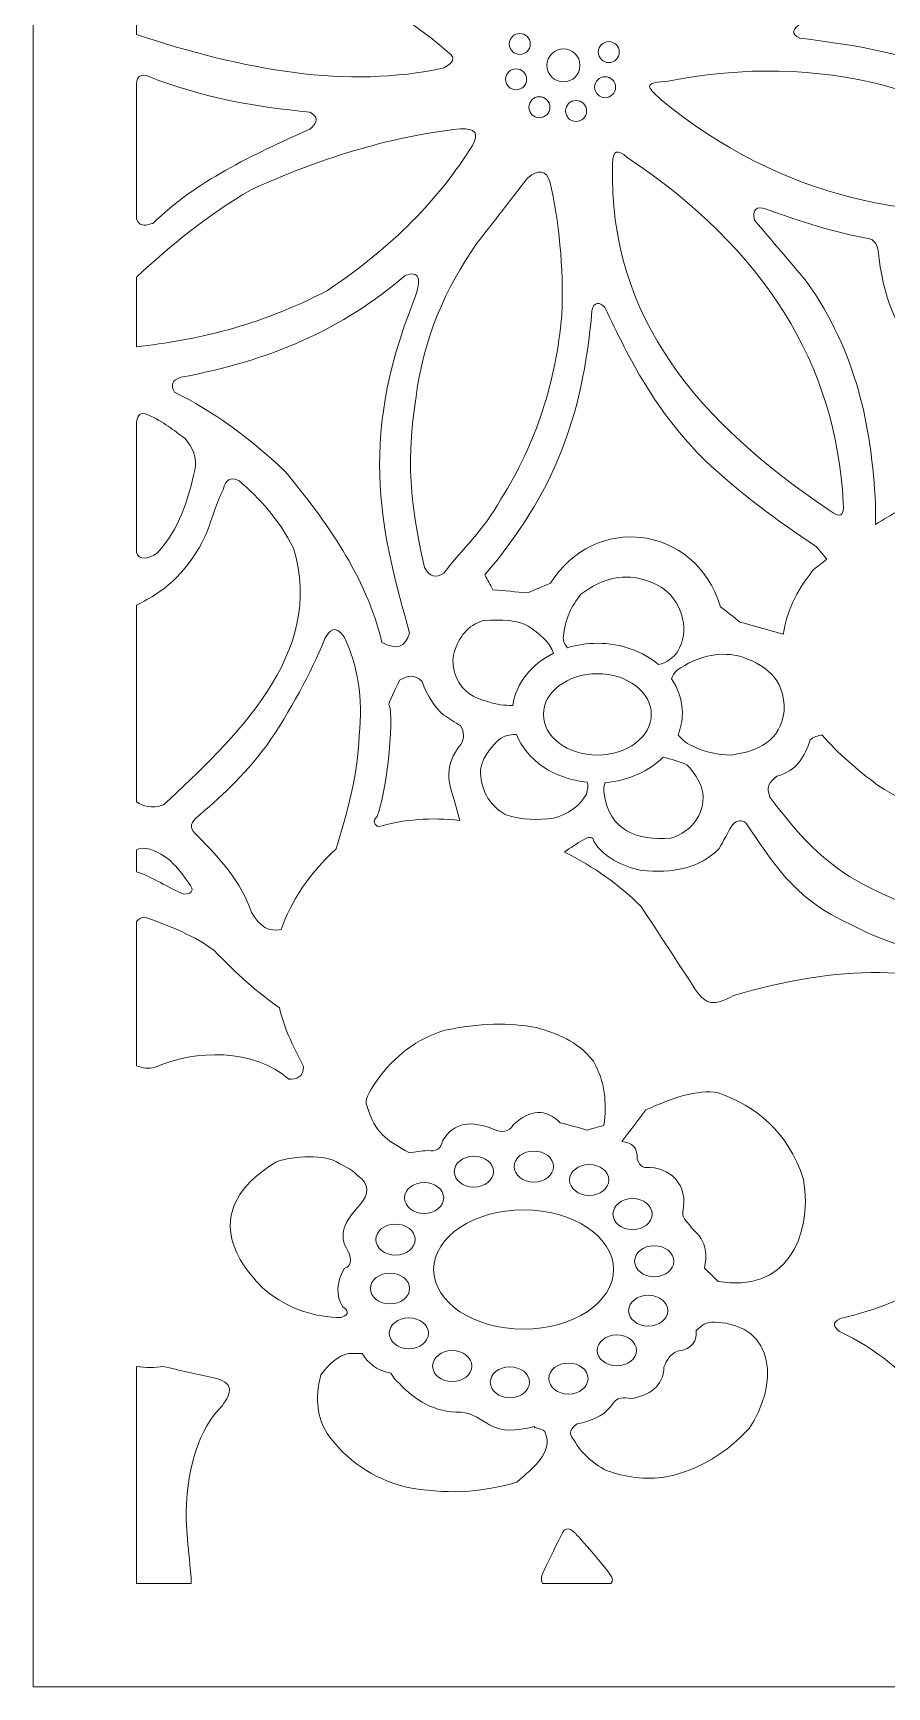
# Model space of a CAD drawing. Header units: centimetres. Extents: x -9.3 to 5, y 1.2 to 13.9.
# Drawn here: x -1.88 to 1.1, y 1.18 to 6.95 of the extents above; entities that cross this region are included whole.
import ezdxf

# ---------------------------------------------------------------- set-up
doc = ezdxf.new("R2010")
doc.units = ezdxf.units.CM
doc.header["$MEASUREMENT"] = 0
doc.layers.add('layer 1', color=7, linetype='Continuous')

msp = doc.modelspace()

# ---------------------------------------------------------------- linework, layer by layer
at = {"layer": 'layer 1', "color": 250, "lineweight": 9}
for points, knots in [([(-1.87521, 13.9212), (-1.87521, 13.9212), (4.96288, 13.9212), (4.96288, 13.9212), (4.96288, 13.9212), (4.96288, 13.9212), (4.96288, 1.18342), (4.96288, 1.18342), (4.96288, 1.18342), (4.96288, 1.18342), (-1.87521, 1.18342), (-1.87521, 1.18342), (-1.87521, 1.18342), (-1.87521, 1.18342), (-1.87521, 13.9212), (-1.87521, 13.9212)], [0, 0, 0, 0, 0.2, 0.2, 0.2, 0.2, 0.4, 0.4, 0.4, 0.4, 0.6, 0.6, 0.6, 0.6, 1, 1, 1, 1]), ([(0.79606, 6.92936), (0.76338, 6.9441), (0.77196, 6.96179), (0.79928, 6.98087), (0.79928, 6.98087), (1.17137, 7.15841), (1.51241, 7.38258), (1.74726, 7.7664), (1.74726, 7.7664), (1.76959, 7.78091), (1.78963, 7.80456), (1.82116, 7.78249), (1.82116, 7.78249), (1.98183, 7.69771), (2.15106, 7.65155), (2.32889, 7.64406), (2.32889, 7.64406), (2.35897, 7.62585), (2.38046, 7.60545), (2.34174, 7.57002), (2.34174, 7.57002), (1.85384, 7.22136), (1.83538, 6.87987), (1.91435, 6.53983), (1.91435, 6.53983), (1.90634, 6.48927), (1.87955, 6.49147), (1.85009, 6.50119), (1.85009, 6.50119), (1.47184, 6.81633), (1.13125, 6.89009), (0.79606, 6.92936)], [0, 0, 0, 0, 0.1111111, 0.1111111, 0.1111111, 0.1111111, 0.2222222, 0.2222222, 0.2222222, 0.2222222, 0.3333333, 0.3333333, 0.3333333, 0.3333333, 0.4444444, 0.4444444, 0.4444444, 0.4444444, 0.5555556, 0.5555556, 0.5555556, 0.5555556, 0.6666667, 0.6666667, 0.6666667, 0.6666667, 0.7777778, 0.7777778, 0.7777778, 0.7777778, 1, 1, 1, 1]), ([(-1.51523, 7.27364), (-1.1413, 7.26872), (-0.77463, 7.17617), (-0.42506, 6.87786), (-0.42506, 6.87786), (-0.40364, 6.86071), (-0.41007, 6.84353), (-0.44433, 6.82635), (-0.44433, 6.82635), (-0.77857, 6.75111), (-1.14131, 6.8187), (-1.51523, 6.94234), (-1.51523, 6.94234), (-1.51523, 6.94234), (-1.51523, 7.27364), (-1.51523, 7.27364)], [0, 0, 0, 0, 0.2, 0.2, 0.2, 0.2, 0.4, 0.4, 0.4, 0.4, 0.6, 0.6, 0.6, 0.6, 1, 1, 1, 1]), ([(-0.17954, 6.87267), (-0.15933, 6.87267), (-0.14294, 6.88907), (-0.14294, 6.90925), (-0.14294, 6.90925), (-0.14294, 6.92946), (-0.15933, 6.94585), (-0.17954, 6.94585), (-0.17954, 6.94585), (-0.19973, 6.94585), (-0.21612, 6.92946), (-0.21612, 6.90925), (-0.21612, 6.90925), (-0.21612, 6.88907), (-0.19973, 6.87267), (-0.17954, 6.87267)], [0, 0, 0, 0, 0.2, 0.2, 0.2, 0.2, 0.4, 0.4, 0.4, 0.4, 0.6, 0.6, 0.6, 0.6, 1, 1, 1, 1]), ([(0.13057, 6.84449), (0.15078, 6.84449), (0.16717, 6.86088), (0.16717, 6.88107), (0.16717, 6.88107), (0.16717, 6.90127), (0.15078, 6.91767), (0.13057, 6.91767), (0.13057, 6.91767), (0.11039, 6.91767), (0.09399, 6.90127), (0.09399, 6.88107), (0.09399, 6.88107), (0.09399, 6.86088), (0.11039, 6.84449), (0.13057, 6.84449)], [0, 0, 0, 0, 0.2, 0.2, 0.2, 0.2, 0.4, 0.4, 0.4, 0.4, 0.6, 0.6, 0.6, 0.6, 1, 1, 1, 1]), ([(-0.02737, 6.77725), (0.0044, 6.77725), (0.03014, 6.80299), (0.03014, 6.83472), (0.03014, 6.83472), (0.03014, 6.86649), (0.0044, 6.89223), (-0.02737, 6.89223), (-0.02737, 6.89223), (-0.0591, 6.89223), (-0.08484, 6.86649), (-0.08484, 6.83472), (-0.08484, 6.83472), (-0.08484, 6.80299), (-0.0591, 6.77725), (-0.02737, 6.77725)], [0, 0, 0, 0, 0.2, 0.2, 0.2, 0.2, 0.4, 0.4, 0.4, 0.4, 0.6, 0.6, 0.6, 0.6, 1, 1, 1, 1]), ([(0.31404, 6.71367), (0.2874, 6.74201), (0.22878, 6.77718), (0.33011, 6.77805), (0.33011, 6.77805), (0.87922, 6.8886), (1.3331, 6.7448), (1.72797, 6.44324), (1.72797, 6.44324), (1.80401, 6.39282), (1.8008, 6.3617), (1.71833, 6.34988), (1.71833, 6.34988), (1.20041, 6.26739), (0.7291, 6.37552), (0.31404, 6.71367)], [0, 0, 0, 0, 0.2, 0.2, 0.2, 0.2, 0.4, 0.4, 0.4, 0.4, 0.6, 0.6, 0.6, 0.6, 1, 1, 1, 1]), ([(-1.51523, 6.77001), (-1.51374, 6.7979), (-1.49939, 6.80648), (-1.47215, 6.79576), (-1.47215, 6.79576), (-1.28524, 6.72218), (-1.09833, 6.68959), (-0.91141, 6.67182), (-0.91141, 6.67182), (-0.88141, 6.65627), (-0.88141, 6.63644), (-0.91141, 6.61226), (-0.91141, 6.61226), (-1.11173, 6.52259), (-1.30924, 6.42984), (-1.45769, 6.28389), (-1.45769, 6.28389), (-1.47801, 6.27956), (-1.49953, 6.26607), (-1.51523, 6.29837), (-1.51523, 6.29837), (-1.51523, 6.45559), (-1.51523, 6.6128), (-1.51523, 6.77001)], [0, 0, 0, 0, 0.1428571, 0.1428571, 0.1428571, 0.1428571, 0.2857143, 0.2857143, 0.2857143, 0.2857143, 0.4285714, 0.4285714, 0.4285714, 0.4285714, 0.5714286, 0.5714286, 0.5714286, 0.5714286, 0.7142857, 0.7142857, 0.7142857, 0.7142857, 1, 1, 1, 1]), ([(-0.19239, 6.74953), (-0.17218, 6.74953), (-0.15579, 6.76593), (-0.15579, 6.78611), (-0.15579, 6.78611), (-0.15579, 6.80632), (-0.17218, 6.82271), (-0.19239, 6.82271), (-0.19239, 6.82271), (-0.21257, 6.82271), (-0.22897, 6.80632), (-0.22897, 6.78611), (-0.22897, 6.78611), (-0.22897, 6.76593), (-0.21257, 6.74953), (-0.19239, 6.74953)], [0, 0, 0, 0, 0.2, 0.2, 0.2, 0.2, 0.4, 0.4, 0.4, 0.4, 0.6, 0.6, 0.6, 0.6, 1, 1, 1, 1]), ([(0.11771, 6.72216), (0.13792, 6.72216), (0.15431, 6.73856), (0.15431, 6.75874), (0.15431, 6.75874), (0.15431, 6.77895), (0.13792, 6.79534), (0.11771, 6.79534), (0.11771, 6.79534), (0.09753, 6.79534), (0.08113, 6.77895), (0.08113, 6.75874), (0.08113, 6.75874), (0.08113, 6.73856), (0.09753, 6.72216), (0.11771, 6.72216)], [0, 0, 0, 0, 0.2, 0.2, 0.2, 0.2, 0.4, 0.4, 0.4, 0.4, 0.6, 0.6, 0.6, 0.6, 1, 1, 1, 1]), ([(-0.11126, 6.65214), (-0.09105, 6.65214), (-0.07465, 6.66854), (-0.07465, 6.68872), (-0.07465, 6.68872), (-0.07465, 6.70893), (-0.09105, 6.72532), (-0.11126, 6.72532), (-0.11126, 6.72532), (-0.13144, 6.72532), (-0.14783, 6.70893), (-0.14783, 6.68872), (-0.14783, 6.68872), (-0.14783, 6.66854), (-0.13144, 6.65214), (-0.11126, 6.65214)], [0, 0, 0, 0, 0.2, 0.2, 0.2, 0.2, 0.4, 0.4, 0.4, 0.4, 0.6, 0.6, 0.6, 0.6, 1, 1, 1, 1]), ([(0.01649, 6.63926), (0.0367, 6.63926), (0.05309, 6.65566), (0.05309, 6.67584), (0.05309, 6.67584), (0.05309, 6.69605), (0.0367, 6.71244), (0.01649, 6.71244), (0.01649, 6.71244), (-0.0037, 6.71244), (-0.02009, 6.69605), (-0.02009, 6.67584), (-0.02009, 6.67584), (-0.02009, 6.65566), (-0.0037, 6.63926), (0.01649, 6.63926)], [0, 0, 0, 0, 0.2, 0.2, 0.2, 0.2, 0.4, 0.4, 0.4, 0.4, 0.6, 0.6, 0.6, 0.6, 1, 1, 1, 1]), ([(-1.51523, 6.09642), (-1.39539, 6.20803), (-1.26672, 6.31295), (-1.11595, 6.40139), (-1.11595, 6.40139), (-0.88252, 6.5072), (-0.64139, 6.58528), (-0.3865, 6.61387), (-0.3865, 6.61387), (-0.33402, 6.61601), (-0.32009, 6.59668), (-0.34472, 6.55592), (-0.34472, 6.55592), (-0.45896, 6.37078), (-0.62361, 6.20122), (-0.84924, 6.05049), (-0.84924, 6.05049), (-1.09346, 5.92304), (-1.30791, 5.87833), (-1.51523, 5.85345), (-1.51523, 5.85345), (-1.51523, 5.85345), (-1.51523, 6.09642), (-1.51523, 6.09642)], [0, 0, 0, 0, 0.1428571, 0.1428571, 0.1428571, 0.1428571, 0.2857143, 0.2857143, 0.2857143, 0.2857143, 0.4285714, 0.4285714, 0.4285714, 0.4285714, 0.5714286, 0.5714286, 0.5714286, 0.5714286, 0.7142857, 0.7142857, 0.7142857, 0.7142857, 1, 1, 1, 1]), ([(0.14373, 6.49153), (0.14374, 6.53768), (0.16087, 6.54518), (0.19515, 6.51407), (0.19515, 6.51407), (0.67289, 6.19428), (0.92353, 5.79293), (0.94709, 5.31003), (0.94709, 5.31003), (0.95245, 5.26281), (0.93637, 5.25424), (0.8989, 5.28427), (0.8989, 5.28427), (0.45182, 5.58522), (0.12776, 5.95008), (0.14373, 6.49153)], [0, 0, 0, 0, 0.2, 0.2, 0.2, 0.2, 0.4, 0.4, 0.4, 0.4, 0.6, 0.6, 0.6, 0.6, 1, 1, 1, 1]), ([(-0.15192, 6.44324), (-0.11336, 6.4733), (-0.08767, 6.46901), (-0.07478, 6.43036), (-0.07478, 6.43036), (-0.04339, 6.29035), (-0.02586, 6.13797), (-0.03301, 5.96356), (-0.03301, 5.96356), (-0.05392, 5.7334), (-0.12141, 5.51878), (-0.24511, 5.32291), (-0.24511, 5.32291), (-0.30829, 5.21131), (-0.37792, 5.15121), (-0.44433, 5.06536), (-0.44433, 5.06536), (-0.47109, 5.04604), (-0.49358, 5.05249), (-0.51182, 5.08467), (-0.51182, 5.08467), (-0.54713, 5.25179), (-0.58365, 5.41741), (-0.54074, 5.68026), (-0.54074, 5.68026), (-0.51557, 5.88121), (-0.43951, 6.05667), (-0.32866, 6.21467), (-0.32866, 6.21467), (-0.26974, 6.29086), (-0.21083, 6.36705), (-0.15192, 6.44324)], [0, 0, 0, 0, 0.1111111, 0.1111111, 0.1111111, 0.1111111, 0.2222222, 0.2222222, 0.2222222, 0.2222222, 0.3333333, 0.3333333, 0.3333333, 0.3333333, 0.4444444, 0.4444444, 0.4444444, 0.4444444, 0.5555556, 0.5555556, 0.5555556, 0.5555556, 0.6666667, 0.6666667, 0.6666667, 0.6666667, 0.7777778, 0.7777778, 0.7777778, 0.7777778, 1, 1, 1, 1]), ([(0.63861, 6.29515), (0.62896, 6.33271), (0.64286, 6.34558), (0.68037, 6.33379), (0.68037, 6.33379), (0.79685, 6.29071), (0.91519, 6.25236), (1.04028, 6.23076), (1.04028, 6.23076), (1.05836, 6.22287), (1.06612, 6.20757), (1.06921, 6.18892), (1.06921, 6.18892), (1.0842, 6.03226), (1.13346, 5.90992), (1.21703, 5.82191), (1.21703, 5.82191), (1.30297, 5.71431), (1.39563, 5.65368), (1.49018, 5.60621), (1.49018, 5.60621), (1.49018, 5.60621), (1.71262, 5.35973), (1.71262, 5.35973), (1.71262, 5.35973), (1.69555, 5.34172), (1.67071, 5.3322), (1.64815, 5.34087), (1.64815, 5.34087), (1.48997, 5.37761), (1.36104, 5.3575), (1.23722, 5.32749), (1.23722, 5.32749), (1.17271, 5.30105), (1.1143, 5.26958), (1.05957, 5.23504), (1.05957, 5.23504), (1.05957, 5.23504), (1.05957, 5.30682), (1.05957, 5.30682), (1.05957, 5.30682), (1.04545, 5.57243), (0.99566, 5.8343), (0.81856, 6.08268), (0.81856, 6.08268), (0.75858, 6.15351), (0.69859, 6.22433), (0.63861, 6.29515)], [0, 0, 0, 0, 0.0769231, 0.0769231, 0.0769231, 0.0769231, 0.1538462, 0.1538462, 0.1538462, 0.1538462, 0.2307692, 0.2307692, 0.2307692, 0.2307692, 0.3076923, 0.3076923, 0.3076923, 0.3076923, 0.3846154, 0.3846154, 0.3846154, 0.3846154, 0.4615385, 0.4615385, 0.4615385, 0.4615385, 0.5384615, 0.5384615, 0.5384615, 0.5384615, 0.6153846, 0.6153846, 0.6153846, 0.6153846, 0.6923077, 0.6923077, 0.6923077, 0.6923077, 0.7692308, 0.7692308, 0.7692308, 0.7692308, 0.8461538, 0.8461538, 0.8461538, 0.8461538, 1, 1, 1, 1]), ([(-1.38267, 5.69635), (-1.39769, 5.72101), (-1.39018, 5.73818), (-1.36018, 5.74786), (-1.36018, 5.74786), (-1.05425, 5.80352), (-0.79102, 5.91753), (-0.57931, 6.10199), (-0.57931, 6.10199), (-0.53006, 6.12131), (-0.51935, 6.0934), (-0.54717, 6.01829), (-0.54717, 6.01829), (-0.75106, 5.5139), (-0.65486, 5.18636), (-0.56324, 4.8561), (-0.56324, 4.8561), (-0.57823, 4.80674), (-0.61038, 4.79601), (-0.65964, 4.82391), (-0.65964, 4.82391), (-0.71836, 5.06016), (-0.85233, 5.24361), (-0.99705, 5.41949), (-0.99705, 5.41949), (-1.12131, 5.53754), (-1.24986, 5.62984), (-1.38267, 5.69635)], [0, 0, 0, 0, 0.125, 0.125, 0.125, 0.125, 0.25, 0.25, 0.25, 0.25, 0.375, 0.375, 0.375, 0.375, 0.5, 0.5, 0.5, 0.5, 0.625, 0.625, 0.625, 0.625, 0.75, 0.75, 0.75, 0.75, 1, 1, 1, 1]), ([(0.07191, 5.97966), (0.07723, 6.01244), (0.09918, 6.01139), (0.1169, 5.99092), (0.1169, 5.99092), (0.20243, 5.8113), (0.29079, 5.63182), (0.46717, 5.45651), (0.46717, 5.45651), (0.58685, 5.34498), (0.71753, 5.24718), (0.85439, 5.15711), (0.85439, 5.15711), (0.85439, 5.15711), (0.89029, 5.11373), (0.89029, 5.11373), (0.89029, 5.11373), (0.87444, 5.10137), (0.85871, 5.08892), (0.84299, 5.07645), (0.84299, 5.07645), (0.78107, 4.99977), (0.74887, 4.92593), (0.73929, 4.85533), (0.73929, 4.85533), (0.73929, 4.85533), (0.7371, 4.85288), (0.7371, 4.85288), (0.7371, 4.85288), (0.68729, 4.86683), (0.63748, 4.88078), (0.58767, 4.89474), (0.58767, 4.89474), (0.56517, 4.91244), (0.54268, 4.93015), (0.52019, 4.94786), (0.52019, 4.94786), (0.42864, 5.239), (0.07803, 5.27252), (-0.07269, 5.02995), (-0.07269, 5.02995), (-0.09947, 5.01868), (-0.12624, 5.00741), (-0.15303, 4.99615), (-0.15303, 4.99615), (-0.19319, 4.9999), (-0.23336, 5.00366), (-0.27353, 5.00741), (-0.27353, 5.00741), (-0.28264, 5.02459), (-0.29174, 5.04176), (-0.30084, 5.05892), (-0.30084, 5.05892), (-0.06225, 5.34301), (0.03836, 5.59829), (0.07191, 5.97966)], [0, 0, 0, 0, 0.0666667, 0.0666667, 0.0666667, 0.0666667, 0.1333333, 0.1333333, 0.1333333, 0.1333333, 0.2, 0.2, 0.2, 0.2, 0.2666667, 0.2666667, 0.2666667, 0.2666667, 0.3333333, 0.3333333, 0.3333333, 0.3333333, 0.4, 0.4, 0.4, 0.4, 0.4666667, 0.4666667, 0.4666667, 0.4666667, 0.5333333, 0.5333333, 0.5333333, 0.5333333, 0.6, 0.6, 0.6, 0.6, 0.6666667, 0.6666667, 0.6666667, 0.6666667, 0.7333333, 0.7333333, 0.7333333, 0.7333333, 0.8, 0.8, 0.8, 0.8, 0.8666667, 0.8666667, 0.8666667, 0.8666667, 1, 1, 1, 1]), ([(-1.51523, 5.59298), (-1.5084, 5.61719), (-1.50345, 5.62794), (-1.47537, 5.61712), (-1.47537, 5.61712), (-1.41753, 5.5907), (-1.38861, 5.56544), (-1.34522, 5.53377), (-1.34522, 5.53377), (-1.31898, 5.50292), (-1.30347, 5.46806), (-1.31148, 5.42432), (-1.31148, 5.42432), (-1.33619, 5.32048), (-1.36524, 5.21846), (-1.44163, 5.13619), (-1.44163, 5.13619), (-1.47901, 5.11044), (-1.50356, 5.11045), (-1.51523, 5.13619), (-1.51523, 5.13619), (-1.51523, 5.29233), (-1.51523, 5.43684), (-1.51523, 5.59298)], [0, 0, 0, 0, 0.1428571, 0.1428571, 0.1428571, 0.1428571, 0.2857143, 0.2857143, 0.2857143, 0.2857143, 0.4285714, 0.4285714, 0.4285714, 0.4285714, 0.5714286, 0.5714286, 0.5714286, 0.5714286, 0.7142857, 0.7142857, 0.7142857, 0.7142857, 1, 1, 1, 1]), ([(-1.51523, 4.95392), (-1.46575, 4.97758), (-1.41962, 5.00673), (-1.37946, 5.04605), (-1.37946, 5.04605), (-1.25676, 5.17082), (-1.26368, 5.25557), (-1.21236, 5.35832), (-1.21236, 5.35832), (-1.20486, 5.39158), (-1.18666, 5.40123), (-1.15772, 5.3873), (-1.15772, 5.3873), (-1.08516, 5.32585), (-1.01931, 5.25233), (-0.96814, 5.15228), (-0.96814, 5.15228), (-0.85387, 4.78318), (-1.17519, 4.48611), (-1.42124, 4.2573), (-1.42124, 4.2573), (-1.46262, 4.24405), (-1.49161, 4.25143), (-1.51523, 4.26777), (-1.51523, 4.26777), (-1.51523, 4.26777), (-1.51523, 4.95392), (-1.51523, 4.95392)], [0, 0, 0, 0, 0.125, 0.125, 0.125, 0.125, 0.25, 0.25, 0.25, 0.25, 0.375, 0.375, 0.375, 0.375, 0.5, 0.5, 0.5, 0.5, 0.625, 0.625, 0.625, 0.625, 0.75, 0.75, 0.75, 0.75, 1, 1, 1, 1]), ([(-0.01285, 4.80537), (-0.02285, 4.81417), (-0.02951, 4.82694), (-0.02771, 4.84564), (-0.02771, 4.84564), (-0.02215, 4.90332), (-0.00003, 4.9508), (0.03336, 4.99132), (0.03336, 4.99132), (0.08713, 5.03259), (0.15281, 5.06351), (0.23661, 5.04684), (0.23661, 5.04684), (0.33622, 5.02256), (0.3737, 4.96677), (0.38764, 4.906), (0.38764, 4.906), (0.3978, 4.86763), (0.3919, 4.82925), (0.36997, 4.79091), (0.36997, 4.79091), (0.35354, 4.76834), (0.33221, 4.75259), (0.30408, 4.74613), (0.30408, 4.74613), (0.2502, 4.79211), (0.17453, 4.8207), (0.0907, 4.8207), (0.0907, 4.8207), (0.05426, 4.8207), (0.0194, 4.81526), (-0.01285, 4.80537)], [0, 0, 0, 0, 0.1111111, 0.1111111, 0.1111111, 0.1111111, 0.2222222, 0.2222222, 0.2222222, 0.2222222, 0.3333333, 0.3333333, 0.3333333, 0.3333333, 0.4444444, 0.4444444, 0.4444444, 0.4444444, 0.5555556, 0.5555556, 0.5555556, 0.5555556, 0.6666667, 0.6666667, 0.6666667, 0.6666667, 0.7777778, 0.7777778, 0.7777778, 0.7777778, 1, 1, 1, 1]), ([(-0.4085, 4.7885), (-0.39181, 4.84362), (-0.36036, 4.88305), (-0.30727, 4.89956), (-0.30727, 4.89956), (-0.242, 4.90479), (-0.18591, 4.90076), (-0.15061, 4.88025), (-0.15061, 4.88025), (-0.11378, 4.85469), (-0.07468, 4.8256), (-0.06166, 4.78609), (-0.06166, 4.78609), (-0.13903, 4.74792), (-0.19339, 4.68157), (-0.20366, 4.60431), (-0.20366, 4.60431), (-0.23162, 4.60389), (-0.26002, 4.60526), (-0.29121, 4.61788), (-0.29121, 4.61788), (-0.33796, 4.62834), (-0.37733, 4.65089), (-0.40046, 4.69996), (-0.40046, 4.69996), (-0.4128, 4.73484), (-0.41546, 4.76436), (-0.4085, 4.7885)], [0, 0, 0, 0, 0.125, 0.125, 0.125, 0.125, 0.25, 0.25, 0.25, 0.25, 0.375, 0.375, 0.375, 0.375, 0.5, 0.5, 0.5, 0.5, 0.625, 0.625, 0.625, 0.625, 0.75, 0.75, 0.75, 0.75, 1, 1, 1, 1]), ([(-1.30827, 4.21062), (-1.33023, 4.19079), (-1.32862, 4.17094), (-1.30345, 4.15107), (-1.30345, 4.15107), (-1.22475, 4.07078), (-1.14946, 3.9885), (-1.11386, 3.88225), (-1.11386, 3.88225), (-1.08634, 3.83196), (-1.0517, 3.81369), (-1.01082, 3.82344), (-1.01082, 3.82344), (-0.97571, 3.92094), (-0.91659, 4.01501), (-0.81972, 4.1037), (-0.81972, 4.1037), (-0.78156, 4.23108), (-0.74341, 4.35846), (-0.73948, 4.49876), (-0.73948, 4.49876), (-0.72475, 4.63182), (-0.74564, 4.74449), (-0.7909, 4.84323), (-0.7909, 4.84323), (-0.82414, 4.88683), (-0.84235, 4.86638), (-0.85838, 4.83679), (-0.85838, 4.83679), (-0.91035, 4.71229), (-0.97624, 4.58781), (-1.06244, 4.46334), (-1.06244, 4.46334), (-1.1444, 4.35254), (-1.22635, 4.28215), (-1.30827, 4.21062)], [0, 0, 0, 0, 0.1, 0.1, 0.1, 0.1, 0.2, 0.2, 0.2, 0.2, 0.3, 0.3, 0.3, 0.3, 0.4, 0.4, 0.4, 0.4, 0.5, 0.5, 0.5, 0.5, 0.6, 0.6, 0.6, 0.6, 0.7, 0.7, 0.7, 0.7, 0.8, 0.8, 0.8, 0.8, 1, 1, 1, 1]), ([(0.34869, 4.69696), (0.35218, 4.70674), (0.35902, 4.71689), (0.36916, 4.72733), (0.36916, 4.72733), (0.43877, 4.77508), (0.50947, 4.79171), (0.58125, 4.77724), (0.58125, 4.77724), (0.67156, 4.74883), (0.74386, 4.70276), (0.74193, 4.58407), (0.74193, 4.58407), (0.72743, 4.48095), (0.6531, 4.44408), (0.55715, 4.43115), (0.55715, 4.43115), (0.51123, 4.43161), (0.46805, 4.44037), (0.4286, 4.46012), (0.4286, 4.46012), (0.40655, 4.4669), (0.38838, 4.48231), (0.37207, 4.50176), (0.37207, 4.50176), (0.38162, 4.52564), (0.38684, 4.5511), (0.38684, 4.5776), (0.38684, 4.5776), (0.38684, 4.62099), (0.37296, 4.6617), (0.34869, 4.69696)], [0, 0, 0, 0, 0.1111111, 0.1111111, 0.1111111, 0.1111111, 0.2222222, 0.2222222, 0.2222222, 0.2222222, 0.3333333, 0.3333333, 0.3333333, 0.3333333, 0.4444444, 0.4444444, 0.4444444, 0.4444444, 0.5555556, 0.5555556, 0.5555556, 0.5555556, 0.6666667, 0.6666667, 0.6666667, 0.6666667, 0.7777778, 0.7777778, 0.7777778, 0.7777778, 1, 1, 1, 1]), ([(-0.67224, 4.18088), (-0.6836, 4.18819), (-0.69236, 4.20023), (-0.68325, 4.20902), (-0.68325, 4.20902), (-0.64958, 4.24155), (-0.61367, 4.57311), (-0.63505, 4.60339), (-0.63505, 4.60339), (-0.64053, 4.61116), (-0.61041, 4.66241), (-0.59809, 4.69192), (-0.59809, 4.69192), (-0.57184, 4.70647), (-0.54563, 4.71562), (-0.51936, 4.68709), (-0.51936, 4.68709), (-0.50144, 4.63341), (-0.47466, 4.59747), (-0.44384, 4.56958), (-0.44384, 4.56958), (-0.42457, 4.55723), (-0.40529, 4.54489), (-0.386, 4.53256), (-0.386, 4.53256), (-0.37262, 4.5111), (-0.37208, 4.48963), (-0.3844, 4.46817), (-0.3844, 4.46817), (-0.44584, 4.39647), (-0.42766, 4.33319), (-0.40689, 4.27019), (-0.40689, 4.27019), (-0.40689, 4.27019), (-0.38879, 4.20356), (-0.38879, 4.20356), (-0.38879, 4.20356), (-0.48646, 4.21399), (-0.5832, 4.20799), (-0.67224, 4.18088)], [0, 0, 0, 0, 0.0909091, 0.0909091, 0.0909091, 0.0909091, 0.1818182, 0.1818182, 0.1818182, 0.1818182, 0.2727273, 0.2727273, 0.2727273, 0.2727273, 0.3636364, 0.3636364, 0.3636364, 0.3636364, 0.4545455, 0.4545455, 0.4545455, 0.4545455, 0.5454545, 0.5454545, 0.5454545, 0.5454545, 0.6363636, 0.6363636, 0.6363636, 0.6363636, 0.7272727, 0.7272727, 0.7272727, 0.7272727, 0.8181818, 0.8181818, 0.8181818, 0.8181818, 1, 1, 1, 1]), ([(0.0907, 4.43115), (0.19451, 4.43115), (0.27869, 4.49458), (0.27869, 4.57279), (0.27869, 4.57279), (0.27869, 4.65101), (0.19451, 4.71445), (0.0907, 4.71445), (0.0907, 4.71445), (-0.0131, 4.71445), (-0.09728, 4.65101), (-0.09728, 4.57279), (-0.09728, 4.57279), (-0.09728, 4.49458), (-0.0131, 4.43115), (0.0907, 4.43115)], [0, 0, 0, 0, 0.2, 0.2, 0.2, 0.2, 0.4, 0.4, 0.4, 0.4, 0.6, 0.6, 0.6, 0.6, 1, 1, 1, 1]), ([(-0.19127, 4.50325), (-0.20666, 4.50307), (-0.22507, 4.49981), (-0.23658, 4.49474), (-0.23658, 4.49474), (-0.25971, 4.48455), (-0.30937, 4.42871), (-0.31691, 4.38125), (-0.31691, 4.38125), (-0.31609, 4.31384), (-0.29092, 4.25955), (-0.23015, 4.22431), (-0.23015, 4.22431), (-0.17153, 4.20252), (-0.11663, 4.20523), (-0.06225, 4.21143), (-0.06225, 4.21143), (-0.01004, 4.22432), (0.02825, 4.25223), (0.05264, 4.29514), (0.05264, 4.29514), (0.05754, 4.31044), (0.05848, 4.32417), (0.0555, 4.33631), (0.0555, 4.33631), (-0.06082, 4.34761), (-0.15644, 4.41422), (-0.19127, 4.50325)], [0, 0, 0, 0, 0.125, 0.125, 0.125, 0.125, 0.25, 0.25, 0.25, 0.25, 0.375, 0.375, 0.375, 0.375, 0.5, 0.5, 0.5, 0.5, 0.625, 0.625, 0.625, 0.625, 0.75, 0.75, 0.75, 0.75, 1, 1, 1, 1]), ([(0.87352, 4.50075), (0.85886, 4.49925), (0.84498, 4.49377), (0.8319, 4.48427), (0.8319, 4.48427), (0.81426, 4.42618), (0.78536, 4.37655), (0.71622, 4.35711), (0.71622, 4.35711), (0.68783, 4.33591), (0.67766, 4.31876), (0.69212, 4.28467), (0.69212, 4.28467), (0.78303, 4.16067), (0.88452, 4.04867), (1.01827, 3.98044), (1.01827, 3.98044), (1.15268, 3.90661), (1.29104, 3.86486), (1.43281, 3.85001), (1.43281, 3.85001), (1.44526, 3.92226), (1.47143, 3.99406), (1.50783, 4.06561), (1.50783, 4.06561), (1.55712, 4.12199), (1.56087, 4.16361), (1.4644, 4.17272), (1.4644, 4.17272), (1.32759, 4.19184), (1.19506, 4.24316), (1.06683, 4.32668), (1.06683, 4.32668), (0.99687, 4.37919), (0.92922, 4.43742), (0.87352, 4.50075)], [0, 0, 0, 0, 0.1, 0.1, 0.1, 0.1, 0.2, 0.2, 0.2, 0.2, 0.3, 0.3, 0.3, 0.3, 0.4, 0.4, 0.4, 0.4, 0.5, 0.5, 0.5, 0.5, 0.6, 0.6, 0.6, 0.6, 0.7, 0.7, 0.7, 0.7, 0.8, 0.8, 0.8, 0.8, 1, 1, 1, 1]), ([(0.11822, 4.33563), (0.11389, 4.32626), (0.11181, 4.31326), (0.11449, 4.29514), (0.11449, 4.29514), (0.13365, 4.16562), (0.22989, 4.13321), (0.34667, 4.14141), (0.34667, 4.14141), (0.42235, 4.16308), (0.47326, 4.23533), (0.45513, 4.31365), (0.45513, 4.31365), (0.44566, 4.34269), (0.42731, 4.37043), (0.4029, 4.39735), (0.4029, 4.39735), (0.37656, 4.40886), (0.34873, 4.41743), (0.31969, 4.42352), (0.31969, 4.42352), (0.27084, 4.37466), (0.19929, 4.34176), (0.11822, 4.33563)], [0, 0, 0, 0, 0.1428571, 0.1428571, 0.1428571, 0.1428571, 0.2857143, 0.2857143, 0.2857143, 0.2857143, 0.4285714, 0.4285714, 0.4285714, 0.4285714, 0.5714286, 0.5714286, 0.5714286, 0.5714286, 0.7142857, 0.7142857, 0.7142857, 0.7142857, 1, 1, 1, 1]), ([(-0.02418, 4.09322), (-0.00492, 4.10623), (0.02159, 4.12462), (0.03978, 4.13496), (0.03978, 4.13496), (0.06333, 4.14837), (0.07619, 4.14675), (0.07834, 4.13014), (0.07834, 4.13014), (0.1142, 4.0746), (0.17366, 4.04563), (0.24384, 4.02873), (0.24384, 4.02873), (0.35122, 4.01879), (0.44656, 4.03435), (0.51538, 4.10599), (0.51538, 4.10599), (0.52983, 4.13228), (0.54429, 4.15857), (0.55876, 4.18487), (0.55876, 4.18487), (0.57214, 4.19941), (0.58658, 4.21017), (0.60857, 4.19453), (0.60857, 4.19453), (0.69558, 4.06933), (0.76942, 3.92914), (0.97812, 3.83878), (0.97812, 3.83878), (1.1123, 3.76348), (1.2741, 3.73328), (1.42682, 3.70866), (1.42682, 3.70866), (1.43123, 3.66162), (1.44235, 3.61433), (1.46105, 3.56687), (1.46105, 3.56687), (1.46105, 3.56687), (1.46452, 3.55721), (1.46452, 3.55721), (1.46452, 3.55721), (1.46452, 3.55721), (1.46069, 3.55217), (1.46069, 3.55217), (1.46069, 3.55217), (1.26732, 3.71665), (0.92004, 3.69661), (0.56494, 3.59273), (0.56494, 3.59273), (0.49316, 3.55461), (0.46936, 3.56084), (0.43294, 3.61344), (0.43294, 3.61344), (0.36974, 3.71001), (0.30653, 3.8066), (0.24334, 3.90318), (0.24334, 3.90318), (0.17209, 3.97548), (0.0793, 4.04133), (-0.02418, 4.09322)], [0, 0, 0, 0, 0.0625, 0.0625, 0.0625, 0.0625, 0.125, 0.125, 0.125, 0.125, 0.1875, 0.1875, 0.1875, 0.1875, 0.25, 0.25, 0.25, 0.25, 0.3125, 0.3125, 0.3125, 0.3125, 0.375, 0.375, 0.375, 0.375, 0.4375, 0.4375, 0.4375, 0.4375, 0.5, 0.5, 0.5, 0.5, 0.5625, 0.5625, 0.5625, 0.5625, 0.625, 0.625, 0.625, 0.625, 0.6875, 0.6875, 0.6875, 0.6875, 0.75, 0.75, 0.75, 0.75, 0.8125, 0.8125, 0.8125, 0.8125, 0.875, 0.875, 0.875, 0.875, 1, 1, 1, 1]), ([(-1.51523, 4.10051), (-1.50499, 4.1053), (-1.49341, 4.1082), (-1.48179, 4.10599), (-1.48179, 4.10599), (-1.44805, 4.09956), (-1.4103, 4.07621), (-1.3878, 4.05368), (-1.3878, 4.05368), (-1.3653, 4.03115), (-1.31804, 3.97063), (-1.32112, 3.96112), (-1.32112, 3.96112), (-1.3242, 3.95161), (-1.33198, 3.94545), (-1.35005, 3.94663), (-1.35005, 3.94663), (-1.40573, 3.96865), (-1.4567, 4.00544), (-1.51523, 4.02456), (-1.51523, 4.02456), (-1.51523, 4.02456), (-1.51523, 4.10051), (-1.51523, 4.10051)], [0, 0, 0, 0, 0.1428571, 0.1428571, 0.1428571, 0.1428571, 0.2857143, 0.2857143, 0.2857143, 0.2857143, 0.4285714, 0.4285714, 0.4285714, 0.4285714, 0.5714286, 0.5714286, 0.5714286, 0.5714286, 0.7142857, 0.7142857, 0.7142857, 0.7142857, 1, 1, 1, 1]), ([(-1.51523, 3.85124), (-1.50701, 3.86019), (-1.49774, 3.86591), (-1.48662, 3.86615), (-1.48662, 3.86615), (-1.3953, 3.83448), (-1.30961, 3.7991), (-1.244, 3.75025), (-1.244, 3.75025), (-1.16841, 3.66962), (-1.09281, 3.60387), (-1.0172, 3.54976), (-1.0172, 3.54976), (-0.99648, 3.4656), (-0.96408, 3.40712), (-0.93279, 3.34623), (-0.93279, 3.34623), (-0.93383, 3.30693), (-0.95739, 3.30163), (-0.9842, 3.30115), (-0.9842, 3.30115), (-1.10474, 3.40977), (-1.31147, 3.40469), (-1.45015, 3.34301), (-1.45015, 3.34301), (-1.47184, 3.33709), (-1.49353, 3.34024), (-1.51523, 3.34817), (-1.51523, 3.34817), (-1.51523, 3.34817), (-1.51523, 3.85124), (-1.51523, 3.85124)], [0, 0, 0, 0, 0.1111111, 0.1111111, 0.1111111, 0.1111111, 0.2222222, 0.2222222, 0.2222222, 0.2222222, 0.3333333, 0.3333333, 0.3333333, 0.3333333, 0.4444444, 0.4444444, 0.4444444, 0.4444444, 0.5555556, 0.5555556, 0.5555556, 0.5555556, 0.6666667, 0.6666667, 0.6666667, 0.6666667, 0.7777778, 0.7777778, 0.7777778, 0.7777778, 1, 1, 1, 1]), ([(-0.67843, 3.29472), (-0.61632, 3.38378), (-0.53707, 3.44279), (-0.44064, 3.47179), (-0.44064, 3.47179), (-0.3204, 3.49777), (-0.21542, 3.49832), (-0.1209, 3.48144), (-0.1209, 3.48144), (-0.05056, 3.46015), (0.01934, 3.4372), (0.07674, 3.36394), (0.07674, 3.36394), (0.11798, 3.29421), (0.12385, 3.21855), (0.11369, 3.14019), (0.11369, 3.14019), (0.10597, 3.13839), (0.08206, 3.13161), (0.05585, 3.1241), (0.05585, 3.1241), (0.02424, 3.13269), (-0.00736, 3.14127), (-0.03895, 3.14985), (-0.03895, 3.14985), (-0.08877, 3.19923), (-0.14287, 3.19709), (-0.20123, 3.14341), (-0.20123, 3.14341), (-0.21835, 3.1133), (-0.24301, 3.11708), (-0.26871, 3.1257), (-0.26871, 3.1257), (-0.34678, 3.15912), (-0.40918, 3.15242), (-0.44867, 3.08707), (-0.44867, 3.08707), (-0.45349, 3.05865), (-0.47117, 3.04738), (-0.50169, 3.05327), (-0.50169, 3.05327), (-0.52258, 3.05059), (-0.54346, 3.04791), (-0.56435, 3.04522), (-0.56435, 3.04522), (-0.64545, 3.09081), (-0.68295, 3.11096), (-0.71217, 3.2094), (-0.71217, 3.2094), (-0.72019, 3.22497), (-0.70894, 3.25342), (-0.67843, 3.29472)], [0, 0, 0, 0, 0.0714286, 0.0714286, 0.0714286, 0.0714286, 0.1428571, 0.1428571, 0.1428571, 0.1428571, 0.2142857, 0.2142857, 0.2142857, 0.2142857, 0.2857143, 0.2857143, 0.2857143, 0.2857143, 0.3571429, 0.3571429, 0.3571429, 0.3571429, 0.4285714, 0.4285714, 0.4285714, 0.4285714, 0.5, 0.5, 0.5, 0.5, 0.5714286, 0.5714286, 0.5714286, 0.5714286, 0.6428571, 0.6428571, 0.6428571, 0.6428571, 0.7142857, 0.7142857, 0.7142857, 0.7142857, 0.7857143, 0.7857143, 0.7857143, 0.7857143, 0.8571429, 0.8571429, 0.8571429, 0.8571429, 1, 1, 1, 1]), ([(0.17636, 3.08386), (0.2133, 3.08224), (0.23097, 3.06132), (0.22938, 3.02107), (0.22938, 3.02107), (0.24182, 2.99679), (0.2507, 2.99327), (0.2599, 2.99371), (0.2599, 2.99371), (0.34233, 2.99768), (0.4094, 2.93485), (0.38844, 2.83758), (0.38844, 2.83758), (0.38657, 2.81371), (0.40879, 2.80109), (0.41897, 2.78285), (0.41897, 2.78285), (0.47919, 2.73032), (0.47105, 2.68664), (0.46396, 2.6428), (0.46396, 2.6428), (0.48002, 2.62724), (0.49609, 2.61169), (0.51216, 2.59612), (0.51216, 2.59612), (0.74196, 2.55627), (0.84198, 2.74344), (0.80941, 2.95186), (0.80941, 2.95186), (0.75247, 3.12475), (0.64198, 3.20616), (0.51216, 3.25448), (0.51216, 3.25448), (0.43614, 3.26692), (0.34882, 3.23413), (0.2599, 3.19492), (0.2599, 3.19492), (0.23205, 3.1579), (0.2042, 3.12088), (0.17636, 3.08386)], [0, 0, 0, 0, 0.0909091, 0.0909091, 0.0909091, 0.0909091, 0.1818182, 0.1818182, 0.1818182, 0.1818182, 0.2727273, 0.2727273, 0.2727273, 0.2727273, 0.3636364, 0.3636364, 0.3636364, 0.3636364, 0.4545455, 0.4545455, 0.4545455, 0.4545455, 0.5454545, 0.5454545, 0.5454545, 0.5454545, 0.6363636, 0.6363636, 0.6363636, 0.6363636, 0.7272727, 0.7272727, 0.7272727, 0.7272727, 0.8181818, 0.8181818, 0.8181818, 0.8181818, 1, 1, 1, 1]), ([(-1.03351, 3.00981), (-1.00452, 3.02806), (-0.89115, 3.04121), (-0.82946, 3.01947), (-0.82946, 3.01947), (-0.80108, 3.00122), (-0.76467, 2.99103), (-0.74431, 2.96474), (-0.74431, 2.96474), (-0.70012, 2.93818), (-0.70603, 2.89704), (-0.73467, 2.86619), (-0.73467, 2.86619), (-0.79357, 2.80235), (-0.80965, 2.75872), (-0.78286, 2.71202), (-0.78286, 2.71202), (-0.7678, 2.68194), (-0.75868, 2.65403), (-0.7909, 2.64119), (-0.7909, 2.64119), (-0.81995, 2.59047), (-0.8197, 2.54708), (-0.79733, 2.5092), (-0.79733, 2.5092), (-0.77958, 2.49634), (-0.76828, 2.48345), (-0.80215, 2.47056), (-0.80215, 2.47056), (-0.89247, 2.47164), (-0.98124, 2.4974), (-1.06726, 2.56715), (-1.06726, 2.56715), (-1.1239, 2.62014), (-1.16488, 2.67837), (-1.18294, 2.74421), (-1.18294, 2.74421), (-1.21014, 2.86402), (-1.12951, 2.94938), (-1.03351, 3.00981)], [0, 0, 0, 0, 0.0909091, 0.0909091, 0.0909091, 0.0909091, 0.1818182, 0.1818182, 0.1818182, 0.1818182, 0.2727273, 0.2727273, 0.2727273, 0.2727273, 0.3636364, 0.3636364, 0.3636364, 0.3636364, 0.4545455, 0.4545455, 0.4545455, 0.4545455, 0.5454545, 0.5454545, 0.5454545, 0.5454545, 0.6363636, 0.6363636, 0.6363636, 0.6363636, 0.7272727, 0.7272727, 0.7272727, 0.7272727, 0.8181818, 0.8181818, 0.8181818, 0.8181818, 1, 1, 1, 1]), ([(-0.33941, 2.9253), (-0.30171, 2.9253), (-0.27113, 2.94945), (-0.27113, 2.97923), (-0.27113, 2.97923), (-0.27113, 3.009), (-0.30171, 3.03315), (-0.33941, 3.03315), (-0.33941, 3.03315), (-0.37712, 3.03315), (-0.4077, 3.009), (-0.4077, 2.97923), (-0.4077, 2.97923), (-0.4077, 2.94945), (-0.37712, 2.9253), (-0.33941, 2.9253)], [0, 0, 0, 0, 0.2, 0.2, 0.2, 0.2, 0.4, 0.4, 0.4, 0.4, 0.6, 0.6, 0.6, 0.6, 1, 1, 1, 1]), ([(-0.13053, 2.94301), (-0.09283, 2.94301), (-0.06225, 2.96716), (-0.06225, 2.99693), (-0.06225, 2.99693), (-0.06225, 3.02671), (-0.09283, 3.05086), (-0.13053, 3.05086), (-0.13053, 3.05086), (-0.16824, 3.05086), (-0.19882, 3.02671), (-0.19882, 2.99693), (-0.19882, 2.99693), (-0.19882, 2.96716), (-0.16824, 2.94301), (-0.13053, 2.94301)], [0, 0, 0, 0, 0.2, 0.2, 0.2, 0.2, 0.4, 0.4, 0.4, 0.4, 0.6, 0.6, 0.6, 0.6, 1, 1, 1, 1]), ([(0.06228, 2.89633), (0.09998, 2.89633), (0.13056, 2.92048), (0.13056, 2.95025), (0.13056, 2.95025), (0.13056, 2.98003), (0.09998, 3.00418), (0.06228, 3.00418), (0.06228, 3.00418), (0.02457, 3.00418), (-0.00601, 2.98003), (-0.00601, 2.95025), (-0.00601, 2.95025), (-0.00601, 2.92048), (0.02457, 2.89633), (0.06228, 2.89633)], [0, 0, 0, 0, 0.2, 0.2, 0.2, 0.2, 0.4, 0.4, 0.4, 0.4, 0.6, 0.6, 0.6, 0.6, 1, 1, 1, 1]), ([(-0.51294, 2.83354), (-0.47524, 2.83354), (-0.44466, 2.85769), (-0.44466, 2.88747), (-0.44466, 2.88747), (-0.44466, 2.91724), (-0.47524, 2.94139), (-0.51294, 2.94139), (-0.51294, 2.94139), (-0.55065, 2.94139), (-0.58123, 2.91724), (-0.58123, 2.88747), (-0.58123, 2.88747), (-0.58123, 2.85769), (-0.55065, 2.83354), (-0.51294, 2.83354)], [0, 0, 0, 0, 0.2, 0.2, 0.2, 0.2, 0.4, 0.4, 0.4, 0.4, 0.6, 0.6, 0.6, 0.6, 1, 1, 1, 1]), ([(0.2133, 2.77722), (0.251, 2.77722), (0.28158, 2.80137), (0.28158, 2.83115), (0.28158, 2.83115), (0.28158, 2.86092), (0.251, 2.88507), (0.2133, 2.88507), (0.2133, 2.88507), (0.17559, 2.88507), (0.14501, 2.86092), (0.14501, 2.83115), (0.14501, 2.83115), (0.14501, 2.80137), (0.17559, 2.77722), (0.2133, 2.77722)], [0, 0, 0, 0, 0.2, 0.2, 0.2, 0.2, 0.4, 0.4, 0.4, 0.4, 0.6, 0.6, 0.6, 0.6, 1, 1, 1, 1]), ([(-0.16638, 2.43033), (0.00663, 2.43033), (0.14694, 2.52332), (0.14694, 2.63798), (0.14694, 2.63798), (0.14694, 2.75264), (0.00663, 2.84563), (-0.16638, 2.84563), (-0.16638, 2.84563), (-0.33936, 2.84563), (-0.47968, 2.75264), (-0.47968, 2.63798), (-0.47968, 2.63798), (-0.47968, 2.52332), (-0.33936, 2.43033), (-0.16638, 2.43033)], [0, 0, 0, 0, 0.2, 0.2, 0.2, 0.2, 0.4, 0.4, 0.4, 0.4, 0.6, 0.6, 0.6, 0.6, 1, 1, 1, 1]), ([(-0.61255, 2.68867), (-0.57484, 2.68867), (-0.54427, 2.71282), (-0.54427, 2.7426), (-0.54427, 2.7426), (-0.54427, 2.77237), (-0.57484, 2.79652), (-0.61255, 2.79652), (-0.61255, 2.79652), (-0.65026, 2.79652), (-0.68084, 2.77237), (-0.68084, 2.7426), (-0.68084, 2.7426), (-0.68084, 2.71282), (-0.65026, 2.68867), (-0.61255, 2.68867)], [0, 0, 0, 0, 0.2, 0.2, 0.2, 0.2, 0.4, 0.4, 0.4, 0.4, 0.6, 0.6, 0.6, 0.6, 1, 1, 1, 1]), ([(0.28883, 2.61303), (0.32653, 2.61303), (0.35711, 2.63717), (0.35711, 2.66695), (0.35711, 2.66695), (0.35711, 2.69673), (0.32653, 2.72088), (0.28883, 2.72088), (0.28883, 2.72088), (0.25112, 2.72088), (0.22054, 2.69673), (0.22054, 2.66695), (0.22054, 2.66695), (0.22054, 2.63717), (0.25112, 2.61303), (0.28883, 2.61303)], [0, 0, 0, 0, 0.2, 0.2, 0.2, 0.2, 0.4, 0.4, 0.4, 0.4, 0.6, 0.6, 0.6, 0.6, 1, 1, 1, 1]), ([(1.37369, 2.67451), (1.48371, 2.61091), (1.60106, 2.55874), (1.7344, 2.53173), (1.7344, 2.53173), (1.85081, 2.51498), (1.96434, 2.51263), (2.07697, 2.51501), (2.07697, 2.51501), (2.08567, 2.48427), (2.09929, 2.45449), (2.11729, 2.4271), (2.11729, 2.4271), (2.11729, 2.4271), (2.12454, 2.40864), (2.12454, 2.40864), (2.12454, 2.40864), (2.07034, 2.39204), (2.00761, 2.38607), (1.95542, 2.36696), (1.95542, 2.36696), (1.90762, 2.34947), (1.86382, 2.33031), (1.81121, 2.29672), (1.81121, 2.29672), (1.81488, 2.2544), (1.83029, 2.21347), (1.83593, 2.1714), (1.83593, 2.1714), (1.83713, 2.1623), (1.81004, 2.13092), (1.78574, 2.13121), (1.78574, 2.13121), (1.59769, 2.13345), (1.43203, 2.13515), (1.24834, 2.15279), (1.24834, 2.15279), (1.24834, 2.15279), (1.24621, 2.15733), (1.24621, 2.15733), (1.24621, 2.15733), (1.16873, 2.28188), (1.05885, 2.36214), (0.93425, 2.42227), (0.93425, 2.42227), (0.91595, 2.43732), (0.90412, 2.45234), (0.93746, 2.46735), (0.93746, 2.46735), (1.06491, 2.49662), (1.1806, 2.54651), (1.29094, 2.60578), (1.29094, 2.60578), (1.31904, 2.62648), (1.34682, 2.64952), (1.37369, 2.67451)], [0, 0, 0, 0, 0.0666667, 0.0666667, 0.0666667, 0.0666667, 0.1333333, 0.1333333, 0.1333333, 0.1333333, 0.2, 0.2, 0.2, 0.2, 0.2666667, 0.2666667, 0.2666667, 0.2666667, 0.3333333, 0.3333333, 0.3333333, 0.3333333, 0.4, 0.4, 0.4, 0.4, 0.4666667, 0.4666667, 0.4666667, 0.4666667, 0.5333333, 0.5333333, 0.5333333, 0.5333333, 0.6, 0.6, 0.6, 0.6, 0.6666667, 0.6666667, 0.6666667, 0.6666667, 0.7333333, 0.7333333, 0.7333333, 0.7333333, 0.8, 0.8, 0.8, 0.8, 0.8666667, 0.8666667, 0.8666667, 0.8666667, 1, 1, 1, 1]), ([(-0.63183, 2.51804), (-0.59412, 2.51804), (-0.56354, 2.54219), (-0.56354, 2.57197), (-0.56354, 2.57197), (-0.56354, 2.60175), (-0.59412, 2.6259), (-0.63183, 2.6259), (-0.63183, 2.6259), (-0.66953, 2.6259), (-0.70011, 2.60175), (-0.70011, 2.57197), (-0.70011, 2.57197), (-0.70011, 2.54219), (-0.66953, 2.51804), (-0.63183, 2.51804)], [0, 0, 0, 0, 0.2, 0.2, 0.2, 0.2, 0.4, 0.4, 0.4, 0.4, 0.6, 0.6, 0.6, 0.6, 1, 1, 1, 1]), ([(0.26793, 2.44078), (0.30564, 2.44078), (0.33622, 2.46493), (0.33622, 2.49471), (0.33622, 2.49471), (0.33622, 2.52449), (0.30564, 2.54864), (0.26793, 2.54864), (0.26793, 2.54864), (0.23023, 2.54864), (0.19965, 2.52449), (0.19965, 2.49471), (0.19965, 2.49471), (0.19965, 2.46493), (0.23023, 2.44078), (0.26793, 2.44078)], [0, 0, 0, 0, 0.2, 0.2, 0.2, 0.2, 0.4, 0.4, 0.4, 0.4, 0.6, 0.6, 0.6, 0.6, 1, 1, 1, 1]), ([(-0.56596, 2.36191), (-0.52826, 2.36191), (-0.49768, 2.38606), (-0.49768, 2.41583), (-0.49768, 2.41583), (-0.49768, 2.44561), (-0.52826, 2.46976), (-0.56596, 2.46976), (-0.56596, 2.46976), (-0.60367, 2.46976), (-0.63425, 2.44561), (-0.63425, 2.41583), (-0.63425, 2.41583), (-0.63425, 2.38606), (-0.60367, 2.36191), (-0.56596, 2.36191)], [0, 0, 0, 0, 0.2, 0.2, 0.2, 0.2, 0.4, 0.4, 0.4, 0.4, 0.6, 0.6, 0.6, 0.6, 1, 1, 1, 1]), ([(0.00926, 2.044), (-0.00477, 2.05955), (-0.01283, 2.07616), (0.0205, 2.10034), (0.0205, 2.10034), (0.06551, 2.11049), (0.10836, 2.12386), (0.13619, 2.1599), (0.13619, 2.1599), (0.16135, 2.19917), (0.1817, 2.19186), (0.20688, 2.18806), (0.20688, 2.18806), (0.27097, 2.1983), (0.32278, 2.23223), (0.32257, 2.29833), (0.32257, 2.29833), (0.33286, 2.32355), (0.34595, 2.34501), (0.36916, 2.35306), (0.36916, 2.35306), (0.42453, 2.36229), (0.43746, 2.39046), (0.43503, 2.42549), (0.43503, 2.42549), (0.45208, 2.44183), (0.47146, 2.45759), (0.49931, 2.45447), (0.49931, 2.45447), (0.71986, 2.44643), (0.71871, 2.23), (0.61981, 2.08424), (0.61981, 2.08424), (0.54148, 1.99974), (0.44747, 1.93966), (0.3306, 1.91522), (0.3306, 1.91522), (0.25614, 1.90342), (0.18758, 1.91524), (0.12172, 1.93776), (0.12172, 1.93776), (0.07484, 1.96379), (0.03467, 1.99654), (0.00926, 2.044)], [0, 0, 0, 0, 0.0833333, 0.0833333, 0.0833333, 0.0833333, 0.1666667, 0.1666667, 0.1666667, 0.1666667, 0.25, 0.25, 0.25, 0.25, 0.3333333, 0.3333333, 0.3333333, 0.3333333, 0.4166667, 0.4166667, 0.4166667, 0.4166667, 0.5, 0.5, 0.5, 0.5, 0.5833333, 0.5833333, 0.5833333, 0.5833333, 0.6666667, 0.6666667, 0.6666667, 0.6666667, 0.75, 0.75, 0.75, 0.75, 0.8333333, 0.8333333, 0.8333333, 0.8333333, 1, 1, 1, 1]), ([(0.15867, 2.30235), (0.19638, 2.30235), (0.22696, 2.3265), (0.22696, 2.35628), (0.22696, 2.35628), (0.22696, 2.38606), (0.19638, 2.41021), (0.15867, 2.41021), (0.15867, 2.41021), (0.12097, 2.41021), (0.09039, 2.38606), (0.09039, 2.35628), (0.09039, 2.35628), (0.09039, 2.3265), (0.12097, 2.30235), (0.15867, 2.30235)], [0, 0, 0, 0, 0.2, 0.2, 0.2, 0.2, 0.4, 0.4, 0.4, 0.4, 0.6, 0.6, 0.6, 0.6, 1, 1, 1, 1]), ([(-0.87284, 2.27096), (-0.8454, 2.30785), (-0.81516, 2.33818), (-0.77483, 2.34501), (-0.77483, 2.34501), (-0.75822, 2.34501), (-0.74269, 2.34501), (-0.72824, 2.34501), (-0.72824, 2.34501), (-0.70898, 2.31375), (-0.68222, 2.28717), (-0.62862, 2.2774), (-0.62862, 2.2774), (-0.61631, 2.25485), (-0.60775, 2.24735), (-0.5997, 2.24199), (-0.5997, 2.24199), (-0.54482, 2.1819), (-0.47788, 2.1406), (-0.3844, 2.14058), (-0.3844, 2.14058), (-0.3429, 2.13789), (-0.31319, 2.11203), (-0.28354, 2.0959), (-0.28354, 2.0959), (-0.24094, 2.0727), (-0.19367, 2.07509), (-0.12893, 2.09069), (-0.12893, 2.09069), (-0.12592, 2.08178), (-0.09556, 2.08701), (-0.08956, 2.06654), (-0.08956, 2.06654), (-0.06526, 2.00215), (-0.12828, 1.94904), (-0.18998, 1.89752), (-0.18998, 1.89752), (-0.3158, 1.85845), (-0.44394, 1.85457), (-0.574, 1.87982), (-0.574, 1.87982), (-0.69263, 1.90888), (-0.78314, 1.97314), (-0.85034, 2.06654), (-0.85034, 2.06654), (-0.88395, 2.1206), (-0.89492, 2.18688), (-0.87284, 2.27096)], [0, 0, 0, 0, 0.0769231, 0.0769231, 0.0769231, 0.0769231, 0.1538462, 0.1538462, 0.1538462, 0.1538462, 0.2307692, 0.2307692, 0.2307692, 0.2307692, 0.3076923, 0.3076923, 0.3076923, 0.3076923, 0.3846154, 0.3846154, 0.3846154, 0.3846154, 0.4615385, 0.4615385, 0.4615385, 0.4615385, 0.5384615, 0.5384615, 0.5384615, 0.5384615, 0.6153846, 0.6153846, 0.6153846, 0.6153846, 0.6923077, 0.6923077, 0.6923077, 0.6923077, 0.7692308, 0.7692308, 0.7692308, 0.7692308, 0.8461538, 0.8461538, 0.8461538, 0.8461538, 1, 1, 1, 1]), ([(-0.41493, 2.24763), (-0.37722, 2.24763), (-0.34664, 2.27178), (-0.34664, 2.30155), (-0.34664, 2.30155), (-0.34664, 2.33133), (-0.37722, 2.35548), (-0.41493, 2.35548), (-0.41493, 2.35548), (-0.45263, 2.35548), (-0.48321, 2.33133), (-0.48321, 2.30155), (-0.48321, 2.30155), (-0.48321, 2.27178), (-0.45263, 2.24763), (-0.41493, 2.24763)], [0, 0, 0, 0, 0.2, 0.2, 0.2, 0.2, 0.4, 0.4, 0.4, 0.4, 0.6, 0.6, 0.6, 0.6, 1, 1, 1, 1]), ([(-0.01003, 2.20416), (0.02767, 2.20416), (0.05825, 2.22831), (0.05825, 2.25809), (0.05825, 2.25809), (0.05825, 2.28787), (0.02767, 2.31202), (-0.01003, 2.31202), (-0.01003, 2.31202), (-0.04774, 2.31202), (-0.07832, 2.28787), (-0.07832, 2.25809), (-0.07832, 2.25809), (-0.07832, 2.22831), (-0.04774, 2.20416), (-0.01003, 2.20416)], [0, 0, 0, 0, 0.2, 0.2, 0.2, 0.2, 0.4, 0.4, 0.4, 0.4, 0.6, 0.6, 0.6, 0.6, 1, 1, 1, 1]), ([(-1.51523, 1.5434), (-1.51523, 1.5434), (-1.51523, 2.29994), (-1.51523, 2.29994), (-1.51523, 2.29994), (-1.48227, 2.29565), (-1.45094, 2.29565), (-1.42124, 2.29994), (-1.42124, 2.29994), (-1.36446, 2.28706), (-1.30769, 2.27419), (-1.25093, 2.26131), (-1.25093, 2.26131), (-1.16922, 2.24529), (-1.18541, 2.20662), (-1.21557, 2.16473), (-1.21557, 2.16473), (-1.3004, 2.07764), (-1.33316, 1.95569), (-1.3409, 1.81704), (-1.3409, 1.81704), (-1.34591, 1.72553), (-1.32792, 1.63467), (-1.32406, 1.5434), (-1.32406, 1.5434), (-1.32406, 1.5434), (-1.51523, 1.5434), (-1.51523, 1.5434)], [0, 0, 0, 0, 0.125, 0.125, 0.125, 0.125, 0.25, 0.25, 0.25, 0.25, 0.375, 0.375, 0.375, 0.375, 0.5, 0.5, 0.5, 0.5, 0.625, 0.625, 0.625, 0.625, 0.75, 0.75, 0.75, 0.75, 1, 1, 1, 1]), ([(-0.21408, 2.19128), (-0.17638, 2.19128), (-0.1458, 2.21543), (-0.1458, 2.24521), (-0.1458, 2.24521), (-0.1458, 2.27498), (-0.17638, 2.29913), (-0.21408, 2.29913), (-0.21408, 2.29913), (-0.25179, 2.29913), (-0.28237, 2.27498), (-0.28237, 2.24521), (-0.28237, 2.24521), (-0.28237, 2.21543), (-0.25179, 2.19128), (-0.21408, 2.19128)], [0, 0, 0, 0, 0.2, 0.2, 0.2, 0.2, 0.4, 0.4, 0.4, 0.4, 0.6, 0.6, 0.6, 0.6, 1, 1, 1, 1]), ([(0.13793, 1.5434), (0.14138, 1.54771), (0.14388, 1.55351), (0.14262, 1.5611), (0.14262, 1.5611), (0.1394, 1.58042), (0.01407, 1.71885), (0.01407, 1.71885), (0.01407, 1.71885), (0.01407, 1.71885), (-0.01537, 1.75211), (-0.03091, 1.72046), (-0.03091, 1.72046), (-0.05194, 1.67766), (-0.07296, 1.63488), (-0.09398, 1.59209), (-0.09398, 1.59209), (-0.10108, 1.57659), (-0.11009, 1.55771), (-0.10018, 1.5434), (-0.10018, 1.5434), (-0.10018, 1.5434), (0.13793, 1.5434), (0.13793, 1.5434)], [0, 0, 0, 0, 0.1428571, 0.1428571, 0.1428571, 0.1428571, 0.2857143, 0.2857143, 0.2857143, 0.2857143, 0.4285714, 0.4285714, 0.4285714, 0.4285714, 0.5714286, 0.5714286, 0.5714286, 0.5714286, 0.7142857, 0.7142857, 0.7142857, 0.7142857, 1, 1, 1, 1])]:
    msp.add_open_spline(points, degree=3, knots=knots, dxfattribs=at)

doc.saveas('drawing.dxf')
